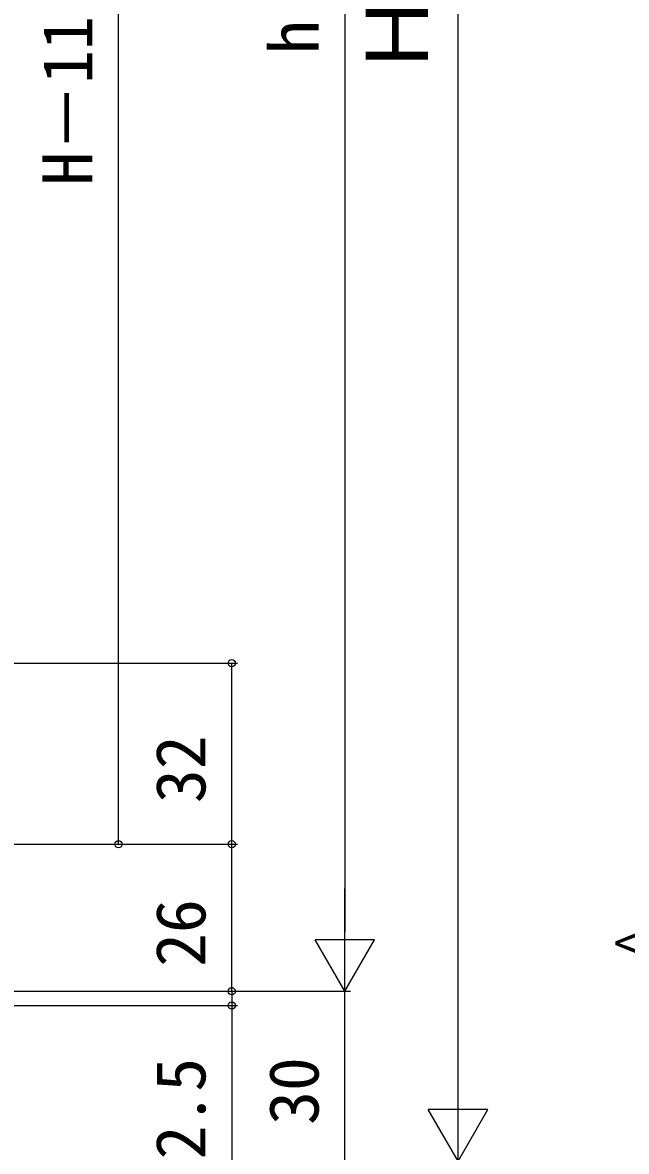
# Model space of a CAD drawing. Units: millimetres, scale not verified. Extents: x -525 to 525, y -783 to 778.
# Drawn here: x -130.9 to -24.2, y 9 to 208.5 of the extents above; entities that cross this region are included whole.
import ezdxf
from ezdxf.enums import TextEntityAlignment as Align

# ---------------------------------------------------------------- set-up
doc = ezdxf.new("R2010")
doc.units = ezdxf.units.MM
doc.header["$LTSCALE"] = 4
doc.layers.add('0-1_USER1', color=3, linetype='Continuous')
doc.layers.add('0-7_YKK_D', color=6, linetype='Continuous')
doc.styles.add('ＭＳ ゴシック', font='')
doc.styles.get('ＭＳ ゴシック').set_extended_font_data('MS Gothic')

msp = doc.modelspace()

# ---------------------------------------------------------------- linework, layer by layer
at = {"layer": '0-7_YKK_D'}
for p, q in [((-53.999, 17.8), (-53.999, 396.8)), ((-73.999, 366.8), (-73.999, 47.8)), ((-113.999, 63.3), (-113.999, 351.3)), ((-250.999, 95.3), (-92.999, 95.3)), ((-93.999, 63.3), (-93.999, 95.3)), ((-236.499, 63.3), (-92.999, 63.3)), ((-236.499, 63.3), (-112.999, 63.3)), ((-216.999, 63.3), (-92.999, 63.3)), ((-93.999, 37.3), (-93.999, 63.3)), ((-73.999, 37.3), (-73.999, 55.487)), ((-73.999, 37.3), (-79.249, 46.393)), ((-68.749, 46.393), (-79.249, 46.393)), ((-73.999, 37.3), (-68.749, 46.393)), ((-93.999, 37.3), (-93.999, 39.85)), ((-211.595, 37.3), (-92.999, 37.3)), ((-211.595, 37.3), (-92.999, 37.3)), ((-211.595, 37.3), (-72.999, 37.3)), ((-211.595, 37.3), (-72.999, 37.3)), ((-93.999, 37.3), (-93.999, 34.8)), ((-73.999, 7.3), (-73.999, 37.3)), ((-221.549, 34.8), (-92.999, 34.8)), ((-93.999, 34.8), (-93.999, 6.473)), ((-53.999, 7.3), (-53.999, 25.487)), ((-53.999, 7.3), (-59.249, 16.393)), ((-48.749, 16.393), (-59.249, 16.393)), ((-53.999, 7.3), (-48.749, 16.393))]:
    msp.add_line(p, q, dxfattribs=at)
for centre in [(-93.999, 95.3), (-113.999, 63.3), (-93.999, 63.3), (-93.999, 63.3), (-93.999, 37.3), (-93.999, 37.3), (-93.999, 34.8)]:
    msp.add_circle(centre, 0.637, dxfattribs=at)

# ---------------------------------------------------------------- texts
at = {"layer": '0-1_USER1', "style": 'ＭＳ ゴシック'}
msp.add_text('<\u3000>寸法は、幅広タイプを表す。(800<W≦1015)', height=6.598, dxfattribs=at).set_placement((-26.511, 40.493), align=Align.BOTTOM_LEFT)
at = {"layer": '0-7_YKK_D', "style": 'ＭＳ ゴシック'}
for s, height, p in [('H－112', 8.798, (-115.999, 179.72)), ('Ｈ', 11, (-55.999, 198.948)), ('h', 8.798, (-75.999, 202.936)), ('32', 8.798, (-95.999, 70.573)), ('26', 8.798, (-95.999, 41.607)), ('2.5', 8.798, (-95.999, 7.586)), ('30', 8.798, (-75.999, 13.693))]:
    msp.add_text(s, height=height, rotation=90, dxfattribs=at).set_placement(p, align=Align.BOTTOM_LEFT)

doc.saveas('drawing.dxf')
